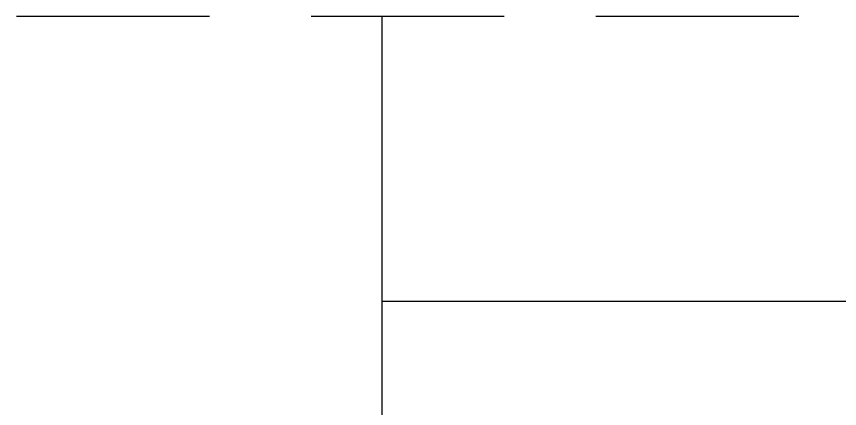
# Model space of a CAD drawing. Header units: inches. Extents: x 11 to 286, y 6 to 196.
# Drawn here: x 180.566 to 183.995, y 75.935 to 77.569 of the extents above; entities that cross this region are included whole.
import ezdxf

# ---------------------------------------------------------------- set-up
doc = ezdxf.new("R2010")
doc.units = ezdxf.units.IN
doc.header["$MEASUREMENT"] = 0
doc.layers.add('PDF_几何图形', color=7, linetype='Continuous')

msp = doc.modelspace()

# ---------------------------------------------------------------- linework, layer by layer
at = {"layer": 'PDF_几何图形'}
for p, q in [((181.3701, 77.5688), (180.5658, 77.5688)), ((182.5978, 77.5688), (181.7934, 77.5688)), ((182.0898, 76.3834), (182.0898, 77.5688)), ((183.8254, 77.5688), (182.9788, 77.5688))]:
    msp.add_line(p, q, dxfattribs=at)
msp.add_lwpolyline([(184.8414, 76.3834), (184.8414, 70.5414), (182.0898, 70.5414), (182.0898, 76.3834)], close=True, dxfattribs=at)

doc.saveas('drawing.dxf')
